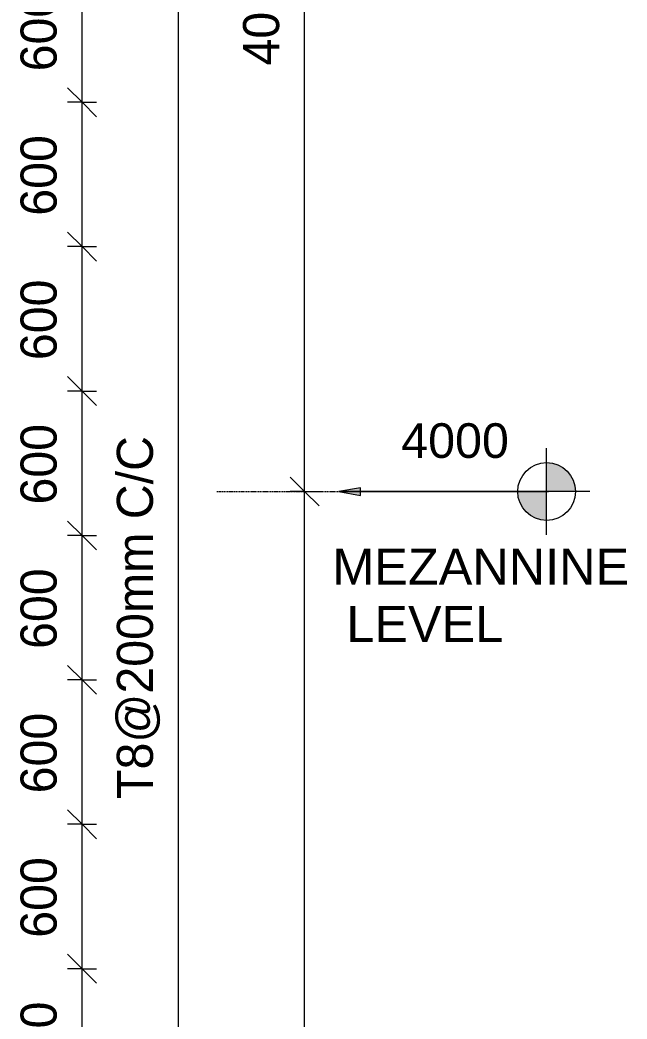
# Model space of a CAD drawing. Header units: millimetres. Extents: x -15095 to 3194, y -2416 to 13287.
# Drawn here: x -5535 to -3012, y 1468 to 5619 of the extents above; entities that cross this region are included whole.
import ezdxf

# ---------------------------------------------------------------- set-up
doc = ezdxf.new("R2010")
doc.units = ezdxf.units.MM
doc.linetypes.add('Hidden', pattern=[7.14, 4.76, -2.38])
for name, color, linetype, lineweight in [('A-ANNO-DIMS', 211, 'Continuous', 9), ('A-ANNO-DIMS-60', 211, 'Continuous', 9), ('A-DETL-HDLN', 90, 'Hidden', 18), ('G-ANNO-DIMS', 111, 'Continuous', 9), ('G-ANNO-TEXT', 231, 'Continuous', 9)]:
    doc.layers.add(name, color=color, linetype=linetype, lineweight=lineweight)
doc.styles.add('Arial_1', font='arial.ttf', dxfattribs={"height": 150})
doc.styles.add('Arial_2', font='arial.ttf', dxfattribs={"height": 144})
doc.styles.add('Nirmala UI Semilight', font='NirmalaS.ttf', dxfattribs={"height": 150})
doc.dimstyles.new('Arrow_Filled_-_2_5_NI_UI', dxfattribs={"dimscale": 304.8, "dimtxt": 157.104592, "dimasz": 0.393701, "dimexe": 0.19685, "dimexo": 0.0625, "dimgap": 0.19685, "dimtad": 1, "dimdec": 4, "dimzin": 0, "dimdsep": 46, "dimtxsty": 'Nirmala UI Semilight', "dimblk1": 'OBLIQUE', "dimblk2": 'OBLIQUE', "dimsah": 1, "dimcen": 0.09, "dimazin": 0, "dimtfac": 1, "dimtdec": 4, "dimtix": 1, "dimtmove": 0, "dimatfit": 3, "dimfxl": 0.19685, "dimfxlon": 1, "dimtvp": 1, "dimtolj": 1, "dimtzin": 0, "dimarcsym": 2})

# ---------------------------------------------------------------- blocks, each defined once
blk = doc.blocks.new('DIMBLOCK67-Elevation Front')
at = {"layer": 'A-ANNO-DIMS-60'}
for p, q in [((-5277, 1677.5), (-5337, 1737.5)), ((-5277, 1677.5), (-5337, 1677.5)), ((-5277, 1077.5), (-5277, 1677.5)), ((-5277, 1677.5), (-5217, 1617.5)), ((-5277, 1677.5), (-5217, 1677.5)), ((-5277, 1077.5), (-5337, 1137.5)), ((-5277, 1077.5), (-5337, 1077.5)), ((-5277, 1077.5), (-5217, 1017.5)), ((-5277, 1077.5), (-5217, 1077.5))]:
    blk.add_line(p, q, dxfattribs=at)
at = {"layer": 'A-ANNO-DIMS-60', "color": 0, "insert": (-5532.7, 1206.1), "char_height": 150, "width": 411.328, "attachment_point": 1, "rotation": 90, "line_spacing_factor": 1.142579, "style": 'Nirmala UI Semilight'}
blk.add_mtext('600', dxfattribs=at)
blk = doc.blocks.new('_Oblique')
at = {"color": 0, "linetype": 'ByBlock', "lineweight": -2}
blk.add_line((-0.5, -0.5), (0.5, 0.5), dxfattribs=at)
blk = doc.blocks.new('DIMBLOCK68-Elevation Front')
at = {"layer": 'A-ANNO-DIMS-60'}
for p, q in [((-5277, 2277.5), (-5337, 2337.5)), ((-5277, 2277.5), (-5337, 2277.5)), ((-5277, 1677.5), (-5277, 2277.5)), ((-5277, 2277.5), (-5217, 2217.5)), ((-5277, 2277.5), (-5217, 2277.5)), ((-5277, 1677.5), (-5337, 1737.5)), ((-5277, 1677.5), (-5337, 1677.5)), ((-5277, 1677.5), (-5217, 1617.5)), ((-5277, 1677.5), (-5217, 1677.5))]:
    blk.add_line(p, q, dxfattribs=at)
at = {"layer": 'A-ANNO-DIMS-60', "color": 0, "insert": (-5532.7, 1806.1), "char_height": 150, "width": 411.328, "attachment_point": 1, "rotation": 90, "line_spacing_factor": 1.142579, "style": 'Nirmala UI Semilight'}
blk.add_mtext('600', dxfattribs=at)
blk = doc.blocks.new('DIMBLOCK69-Elevation Front')
at = {"layer": 'A-ANNO-DIMS-60'}
for p, q in [((-5277, 2877.5), (-5337, 2937.5)), ((-5277, 2877.5), (-5337, 2877.5)), ((-5277, 2277.5), (-5277, 2877.5)), ((-5277, 2877.5), (-5217, 2817.5)), ((-5277, 2877.5), (-5217, 2877.5)), ((-5277, 2277.5), (-5337, 2337.5)), ((-5277, 2277.5), (-5337, 2277.5)), ((-5277, 2277.5), (-5217, 2217.5)), ((-5277, 2277.5), (-5217, 2277.5))]:
    blk.add_line(p, q, dxfattribs=at)
at = {"layer": 'A-ANNO-DIMS-60', "color": 0, "insert": (-5532.7, 2406.1), "char_height": 150, "width": 411.328, "attachment_point": 1, "rotation": 90, "line_spacing_factor": 1.142579, "style": 'Nirmala UI Semilight'}
blk.add_mtext('600', dxfattribs=at)
blk = doc.blocks.new('DIMBLOCK70-Elevation Front')
at = {"layer": 'A-ANNO-DIMS-60'}
for p, q in [((-5277, 3477.5), (-5337, 3537.5)), ((-5277, 3477.5), (-5337, 3477.5)), ((-5277, 2877.5), (-5277, 3477.5)), ((-5277, 3477.5), (-5217, 3417.5)), ((-5277, 3477.5), (-5217, 3477.5)), ((-5277, 2877.5), (-5337, 2937.5)), ((-5277, 2877.5), (-5337, 2877.5)), ((-5277, 2877.5), (-5217, 2817.5)), ((-5277, 2877.5), (-5217, 2877.5))]:
    blk.add_line(p, q, dxfattribs=at)
at = {"layer": 'A-ANNO-DIMS-60', "color": 0, "insert": (-5532.7, 3006.1), "char_height": 150, "width": 411.328, "attachment_point": 1, "rotation": 90, "line_spacing_factor": 1.142579, "style": 'Nirmala UI Semilight'}
blk.add_mtext('600', dxfattribs=at)
blk = doc.blocks.new('DIMBLOCK71-Elevation Front')
at = {"layer": 'A-ANNO-DIMS-60'}
for p, q in [((-5277, 4077.5), (-5337, 4137.5)), ((-5277, 4077.5), (-5337, 4077.5)), ((-5277, 3477.5), (-5277, 4077.5)), ((-5277, 4077.5), (-5217, 4017.5)), ((-5277, 4077.5), (-5217, 4077.5)), ((-5277, 3477.5), (-5337, 3537.5)), ((-5277, 3477.5), (-5337, 3477.5)), ((-5277, 3477.5), (-5217, 3417.5)), ((-5277, 3477.5), (-5217, 3477.5))]:
    blk.add_line(p, q, dxfattribs=at)
at = {"layer": 'A-ANNO-DIMS-60', "color": 0, "insert": (-5532.7, 3606.1), "char_height": 150, "width": 411.328, "attachment_point": 1, "rotation": 90, "line_spacing_factor": 1.142579, "style": 'Nirmala UI Semilight'}
blk.add_mtext('600', dxfattribs=at)
blk = doc.blocks.new('DIMBLOCK72-Elevation Front')
at = {"layer": 'A-ANNO-DIMS-60'}
for p, q in [((-5277, 4677.5), (-5337, 4737.5)), ((-5277, 4677.5), (-5337, 4677.5)), ((-5277, 4077.5), (-5277, 4677.5)), ((-5277, 4677.5), (-5217, 4617.5)), ((-5277, 4677.5), (-5217, 4677.5)), ((-5277, 4077.5), (-5337, 4137.5)), ((-5277, 4077.5), (-5337, 4077.5)), ((-5277, 4077.5), (-5217, 4017.5)), ((-5277, 4077.5), (-5217, 4077.5))]:
    blk.add_line(p, q, dxfattribs=at)
at = {"layer": 'A-ANNO-DIMS-60', "color": 0, "insert": (-5532.7, 4206.1), "char_height": 150, "width": 411.328, "attachment_point": 1, "rotation": 90, "line_spacing_factor": 1.142579, "style": 'Nirmala UI Semilight'}
blk.add_mtext('600', dxfattribs=at)
blk = doc.blocks.new('DIMBLOCK73-Elevation Front')
at = {"layer": 'A-ANNO-DIMS-60'}
for p, q in [((-5277, 5277.5), (-5337, 5337.5)), ((-5277, 5277.5), (-5337, 5277.5)), ((-5277, 4677.5), (-5277, 5277.5)), ((-5277, 5277.5), (-5217, 5217.5)), ((-5277, 5277.5), (-5217, 5277.5)), ((-5277, 4677.5), (-5337, 4737.5)), ((-5277, 4677.5), (-5337, 4677.5)), ((-5277, 4677.5), (-5217, 4617.5)), ((-5277, 4677.5), (-5217, 4677.5))]:
    blk.add_line(p, q, dxfattribs=at)
at = {"layer": 'A-ANNO-DIMS-60', "color": 0, "insert": (-5532.7, 4806.1), "char_height": 150, "width": 411.328, "attachment_point": 1, "rotation": 90, "line_spacing_factor": 1.142579, "style": 'Nirmala UI Semilight'}
blk.add_mtext('600', dxfattribs=at)
blk = doc.blocks.new('DIMBLOCK74-Elevation Front')
at = {"layer": 'A-ANNO-DIMS-60'}
for p, q in [((-5277, 5877.5), (-5337, 5937.5)), ((-5277, 5877.5), (-5337, 5877.5)), ((-5277, 5277.5), (-5277, 5877.5)), ((-5277, 5877.5), (-5217, 5817.5)), ((-5277, 5877.5), (-5217, 5877.5)), ((-5277, 5277.5), (-5337, 5337.5)), ((-5277, 5277.5), (-5337, 5277.5)), ((-5277, 5277.5), (-5217, 5217.5)), ((-5277, 5277.5), (-5217, 5277.5))]:
    blk.add_line(p, q, dxfattribs=at)
at = {"layer": 'A-ANNO-DIMS-60', "color": 0, "insert": (-5532.7, 5406.1), "char_height": 150, "width": 411.328, "attachment_point": 1, "rotation": 90, "line_spacing_factor": 1.142579, "style": 'Nirmala UI Semilight'}
blk.add_mtext('600', dxfattribs=at)
blk = doc.blocks.new('DIMBLOCK80-Elevation Front')
at = {"layer": 'A-ANNO-DIMS-60'}
for p, q in [((-4876.6, 7600), (-4936.6, 7660)), ((-4876.6, 7600), (-4936.6, 7600)), ((-4876.6, -1295), (-4876.6, 7600)), ((-4876.6, 7600), (-4816.6, 7540)), ((-4876.6, 7600), (-4816.6, 7600)), ((-4876.6, -1295), (-4936.6, -1235)), ((-4876.6, -1295), (-4936.6, -1295)), ((-4876.6, -1295), (-4816.6, -1355)), ((-4876.6, -1295), (-4816.6, -1295))]:
    blk.add_line(p, q, dxfattribs=at)
at = {"layer": 'A-ANNO-DIMS-60', "color": 0, "insert": (-5132.3, 2382.7), "char_height": 150, "width": 1847.55, "attachment_point": 1, "rotation": 90, "line_spacing_factor": 1.142579, "style": 'Nirmala UI Semilight'}
blk.add_mtext('T8@200mm C/C', dxfattribs=at)
blk = doc.blocks.new('Spot Elevations - M_Spot Elevation - Target Filled-10609-Elevation Front')
at = {"layer": 'G-ANNO-DIMS'}
h = blk.add_hatch(color=256, dxfattribs=at)
edge = h.paths.add_edge_path()
edge.add_line((-3510.2, -1540), (-3390.2, -1540))
edge.add_arc((-3510.2, -1540), 120, 0, 90)
edge.add_line((-3510.2, -1420), (-3510.2, -1540))
h = blk.add_hatch(color=256, dxfattribs=at)
edge = h.paths.add_edge_path()
edge.add_line((-3510.2, -1540), (-3630.2, -1540))
edge.add_arc((-3510.2, -1540), 120, 180, 270)
edge.add_line((-3510.2, -1660), (-3510.2, -1540))
for p, q in [((-3510.2, -1720), (-3510.2, -1360)), ((-3330.2, -1540), (-4350.2, -1540))]:
    blk.add_line(p, q, dxfattribs=at)
blk.add_circle((-3510.2, -1540), 120, dxfattribs=at)
blk = doc.blocks.new('DIMBLOCK87-Elevation Front')
at = {"layer": 'A-ANNO-DIMS-60'}
for p, q in [((-4351.9, 3660), (-4411.9, 3720)), ((-4351.9, 3660), (-4411.9, 3660)), ((-4351.9, -1395), (-4351.9, 3660)), ((-4351.9, 3660), (-4291.9, 3600)), ((-4351.9, 3660), (-4291.9, 3660)), ((-4351.9, -1395), (-4411.9, -1335)), ((-4351.9, -1395), (-4411.9, -1395)), ((-4351.9, -1395), (-4291.9, -1455)), ((-4351.9, -1395), (-4291.9, -1395))]:
    blk.add_line(p, q, dxfattribs=at)
at = {"layer": 'A-ANNO-DIMS-60', "color": 0, "insert": (-4607.6, 904), "char_height": 150, "width": 548.438, "attachment_point": 1, "rotation": 90, "line_spacing_factor": 1.142579, "style": 'Nirmala UI Semilight'}
blk.add_mtext('5055', dxfattribs=at)
blk = doc.blocks.new('DIMBLOCK88-Elevation Front')
at = {"layer": 'A-ANNO-DIMS-60'}
for p, q in [((-4351.9, 7660), (-4411.9, 7720)), ((-4351.9, 7660), (-4411.9, 7660)), ((-4351.9, 3660), (-4351.9, 7660)), ((-4351.9, 7660), (-4291.9, 7600)), ((-4351.9, 7660), (-4291.9, 7660)), ((-4351.9, 3660), (-4411.9, 3720)), ((-4351.9, 3660), (-4411.9, 3660)), ((-4351.9, 3660), (-4291.9, 3600)), ((-4351.9, 3660), (-4291.9, 3660))]:
    blk.add_line(p, q, dxfattribs=at)
at = {"layer": 'A-ANNO-DIMS-60', "color": 0, "insert": (-4607.6, 5430.1), "char_height": 150, "width": 551.866, "attachment_point": 1, "rotation": 90, "line_spacing_factor": 1.142579, "style": 'Nirmala UI Semilight'}
blk.add_mtext('4000', dxfattribs=at)

msp = doc.modelspace()

# ---------------------------------------------------------------- hatches: boundary and pattern name
at = {"layer": 'G-ANNO-DIMS'}
msp.add_hatch(color=256, dxfattribs=at).paths.add_polyline_path([(-4209.62196, 3660), (-4119.62196, 3644.13057), (-4119.62196, 3675.86943)])

# ---------------------------------------------------------------- linework, layer by layer
at = {"layer": 'A-DETL-HDLN'}
msp.add_line((-4716.63017, 3660), (-3336.63017, 3660), dxfattribs=at)
at = {"layer": 'G-ANNO-DIMS'}
for p, q in [((-4119.62196, 3675.86943), (-4209.62196, 3660)), ((-4209.62196, 3660), (-4119.62196, 3644.13057)), ((-4209.62196, 3660), (-3869.65019, 3660)), ((-4119.62196, 3644.13057), (-4119.62196, 3675.86943)), ((-3869.65019, 3660), (-3345.90989, 3660))]:
    msp.add_line(p, q, dxfattribs=at)

# ---------------------------------------------------------------- block references
msp.add_blockref('Spot Elevations - M_Spot Elevation - Target Filled-10609-Elevation Front', (164.26724, 5200), dxfattribs=at)

# ---------------------------------------------------------------- texts
at = {"layer": 'G-ANNO-TEXT', "color": 7, "char_height": 150, "attachment_point": 1, "style": 'Arial_1'}
for s, insert, width in [('MEZANNINE', (-4236.60131, 3423.22315), 1486.328625), (' LEVEL', (-4236.60131, 3185.09815), 856.20225)]:
    msp.add_mtext(s, dxfattribs=dict(at, insert=insert, width=width))

# ---------------------------------------------------------------- dimensions: what is measured, and where the dimension line sits
at = {"layer": 'A-ANNO-DIMS'}
for base, p1, p2, override, picture, middle in [((-4351.94407, 7660), (-4411.94407, 3660), (-4411.94407, 7660), {"dimpost": '<>', "dimfxl": 4000}, 'DIMBLOCK88-Elevation Front', (-4489.45453, 5660)), ((-5277.03062, 5877.5), (-5337.03062, 5277.5), (-5337.03062, 5877.5), {"dimpost": '<>', "dimfxl": 600}, 'DIMBLOCK74-Elevation Front', (-5414.59339, 5577.5)), ((-5277.03062, 5277.5), (-5337.03062, 4677.5), (-5337.03062, 5277.5), {"dimpost": '<>', "dimfxl": 600}, 'DIMBLOCK73-Elevation Front', (-5414.59339, 4977.5)), ((-5277.03062, 4677.5), (-5337.03062, 4077.5), (-5337.03062, 4677.5), {"dimpost": '<>', "dimfxl": 600}, 'DIMBLOCK72-Elevation Front', (-5414.59339, 4377.5)), ((-5277.03062, 4077.5), (-5337.03062, 3477.5), (-5337.03062, 4077.5), {"dimpost": '<>', "dimfxl": 600}, 'DIMBLOCK71-Elevation Front', (-5414.59339, 3777.5)), ((-4351.94407, 3660), (-4411.94407, -1395), (-4411.94407, 3660), {"dimpost": '<>', "dimfxl": 5055}, 'DIMBLOCK87-Elevation Front', (-4489.45453, 1132.5)), ((-5277.03062, 3477.5), (-5337.03062, 2877.5), (-5337.03062, 3477.5), {"dimpost": '<>', "dimfxl": 600}, 'DIMBLOCK70-Elevation Front', (-5414.59339, 3177.5)), ((-5277.03062, 2877.5), (-5337.03062, 2277.5), (-5337.03062, 2877.5), {"dimpost": '<>', "dimfxl": 600}, 'DIMBLOCK69-Elevation Front', (-5414.59339, 2577.5)), ((-5277.03062, 2277.5), (-5337.03062, 1677.5), (-5337.03062, 2277.5), {"dimpost": '<>', "dimfxl": 600}, 'DIMBLOCK68-Elevation Front', (-5414.59339, 1977.5)), ((-5277.03062, 1677.5), (-5337.03062, 1077.5), (-5337.03062, 1677.5), {"dimpost": '<>', "dimfxl": 600}, 'DIMBLOCK67-Elevation Front', (-5414.59339, 1377.5))]:
    dim = msp.add_linear_dim(base=base, p1=p1, p2=p2, angle=90, dimstyle='Arrow_Filled_-_2_5_NI_UI', override=override, dxfattribs=at)
    dim.commit()
    dim.dimension.update_dxf_attribs({"geometry": picture, "text_midpoint": middle})
dim = msp.add_linear_dim(base=(-4876.63017, 7600), p1=(-4936.63017, -1295), p2=(-4936.63017, 7600), angle=90, text='T8@200mm C/C', dimstyle='Arrow_Filled_-_2_5_NI_UI', override={"dimpost": '<>', "dimfxl": 8895}, dxfattribs=at)
dim.commit()
dim.dimension.update_dxf_attribs({"geometry": 'DIMBLOCK80-Elevation Front', "text_midpoint": (-5025.3331, 3152.5)})

# ---------------------------------------------------------------- next in the draw order: texts
at = {"layer": 'G-ANNO-DIMS', "insert": (-3950.22095, 3943.72587), "char_height": 144, "width": 535.9465296, "attachment_point": 1, "line_spacing_factor": 0.941778, "style": 'Arial_2', "bg_fill": 3, "box_fill_scale": 0, "bg_fill_color": 256, "bg_fill_true_color": 3254780160, "bg_fill_transparency": 256}
msp.add_mtext('4000', dxfattribs=at)

doc.saveas('drawing.dxf')
